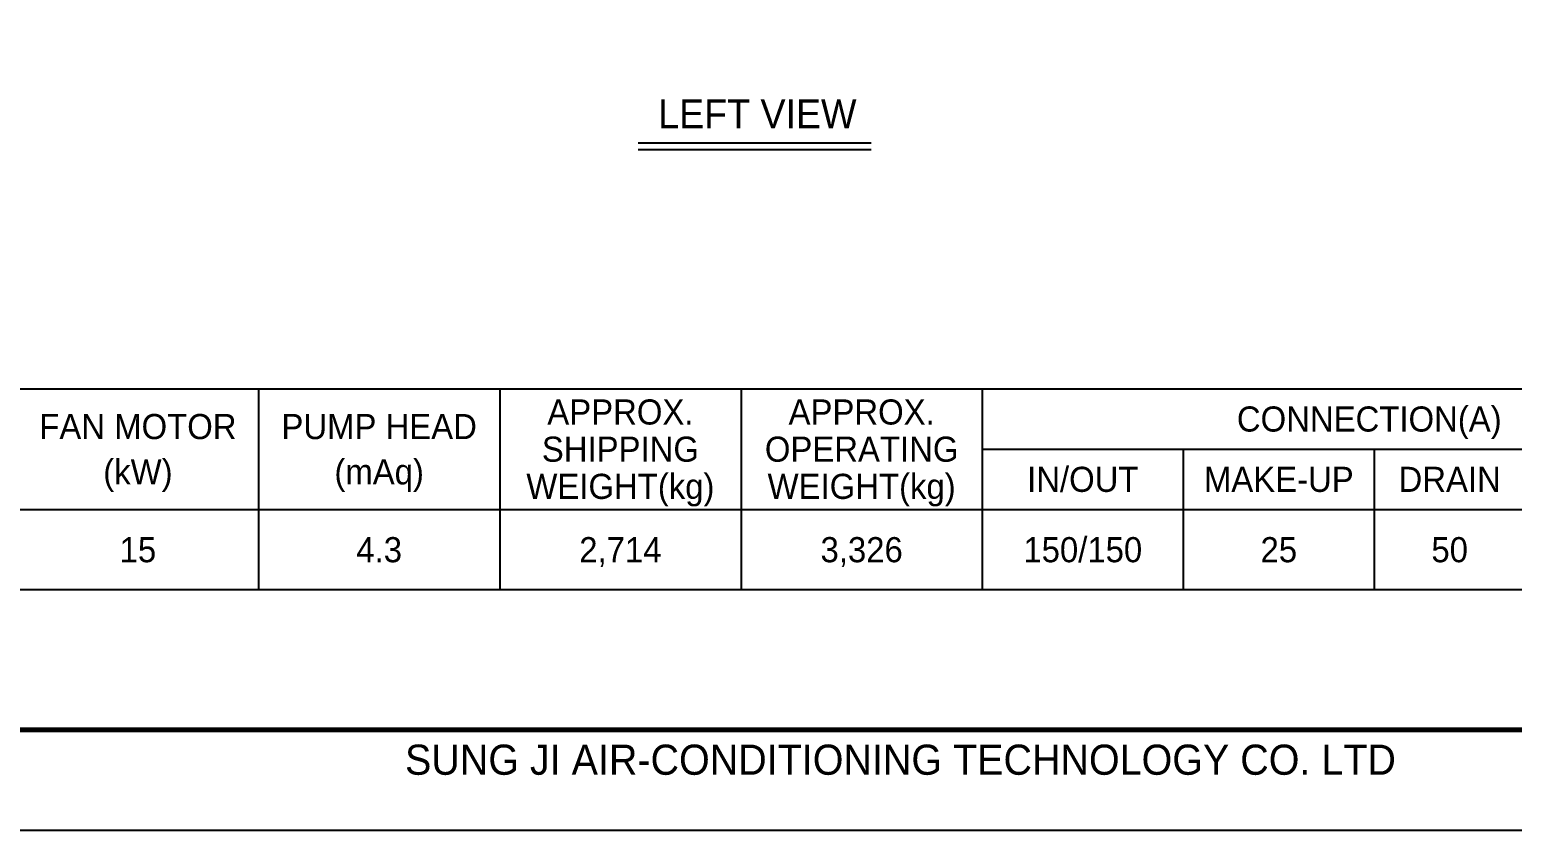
# Model space of a CAD drawing. Header units: millimetres. Extents: x -17070 to 60889, y -291348 to 42394.
# Drawn here: x 39332 to 49658, y 21599 to 27175 of the extents above; entities that cross this region are included whole.
import ezdxf
from ezdxf.enums import TextEntityAlignment as Align

# ---------------------------------------------------------------- set-up
doc = ezdxf.new("R2010")
doc.units = ezdxf.units.MM
for name, color, linetype in [('냉각탑_box', 1, 'Continuous'), ('냉각탑_form', 1, 'Continuous'), ('냉각탑_text', 3, 'Continuous')]:
    doc.layers.add(name, color=color, linetype=linetype)
doc.styles.add('돋움', font='Dotum.ttf')

msp = doc.modelspace()

# ---------------------------------------------------------------- linework, layer by layer
at = {"layer": 'Defpoints'}
msp.add_lwpolyline([(31481.5, 42393.7), (60888.7, 42393.7), (60888.7, 21598.6), (31481.5, 21598.6)], close=True, dxfattribs=at)
at = {"layer": '냉각탑_box'}
for p, q in [((43569.9, 26386.1), (45193.3, 26386.1)), ((43569.9, 26339.4), (45193.3, 26339.4)), ((40926.2, 24673.1), (40926.2, 23273.1)), ((42606.2, 24673.1), (42606.2, 23273.1)), ((44286.2, 24673.1), (44286.2, 23273.1)), ((45966.2, 24673.1), (45966.2, 23273.1)), ((45966.2, 24253.1), (51356.2, 24253.1)), ((47366.2, 24253.1), (47366.2, 23273.1)), ((48696.2, 24253.1), (48696.2, 23273.1)), ((36306.2, 23833.1), (51356.2, 23833.1))]:
    msp.add_line(p, q, dxfattribs=at)
msp.add_lwpolyline([(36306.2, 24673.1), (51356.2, 24673.1), (51356.2, 23273.1), (36306.2, 23273.1)], close=True, dxfattribs=at)
at = {"layer": '냉각탑_form', "const_width": 35}
msp.add_lwpolyline([(32181.6, 41693.5), (32181.6, 22298.7), (60188.5, 22298.7), (60188.5, 41693.5)], close=True, dxfattribs=at)

# ---------------------------------------------------------------- texts
at = {"layer": '냉각탑_form', "style": '돋움'}
msp.add_text('SUNG JI AIR-CONDITIONING TECHNOLOGY CO. LTD', height=210.051, dxfattribs=at).set_placement((41946.3, 21985.6))
at = {"layer": '냉각탑_text', "style": '돋움'}
for s, height, p in [('LEFT VIEW', 199.97, (44399.8, 26588.3)), ('APPROX.', 175, (43446.2, 24512.1)), ('APPROX.', 175, (45126.2, 24512.1)), ('FAN MOTOR', 175, (40086.2, 24410.6)), ('PUMP HEAD', 175, (41766.2, 24410.6)), ('CONNECTION(A)', 175, (48661.2, 24463.1)), ('SHIPPING', 175, (43446.2, 24253.1)), ('OPERATING', 175, (45126.2, 24253.1)), ('(kW)', 175, (40086.2, 24095.6)), ('(mAq)', 175, (41766.2, 24095.6)), ('WEIGHT(kg)', 175, (43446.2, 23994.1)), ('WEIGHT(kg)', 175, (45126.2, 23994.1)), ('IN/OUT', 175, (46666.2, 24043.1)), ('MAKE-UP', 175, (48031.2, 24043.1)), ('DRAIN', 175, (49221.2, 24043.1)), ('150/150', 175, (46666.2, 23553.1)), ('15', 175, (40086.2, 23553.1)), ('4.3', 175, (41766.2, 23553.1)), ('2,714', 175, (43446.2, 23553.1)), ('3,326', 175, (45126.2, 23553.1)), ('25', 175, (48031.2, 23553.1)), ('50', 175, (49221.2, 23553.1))]:
    msp.add_text(s, height=height, dxfattribs=at).set_placement(p, align=Align.MIDDLE_CENTER)

doc.saveas('drawing.dxf')
